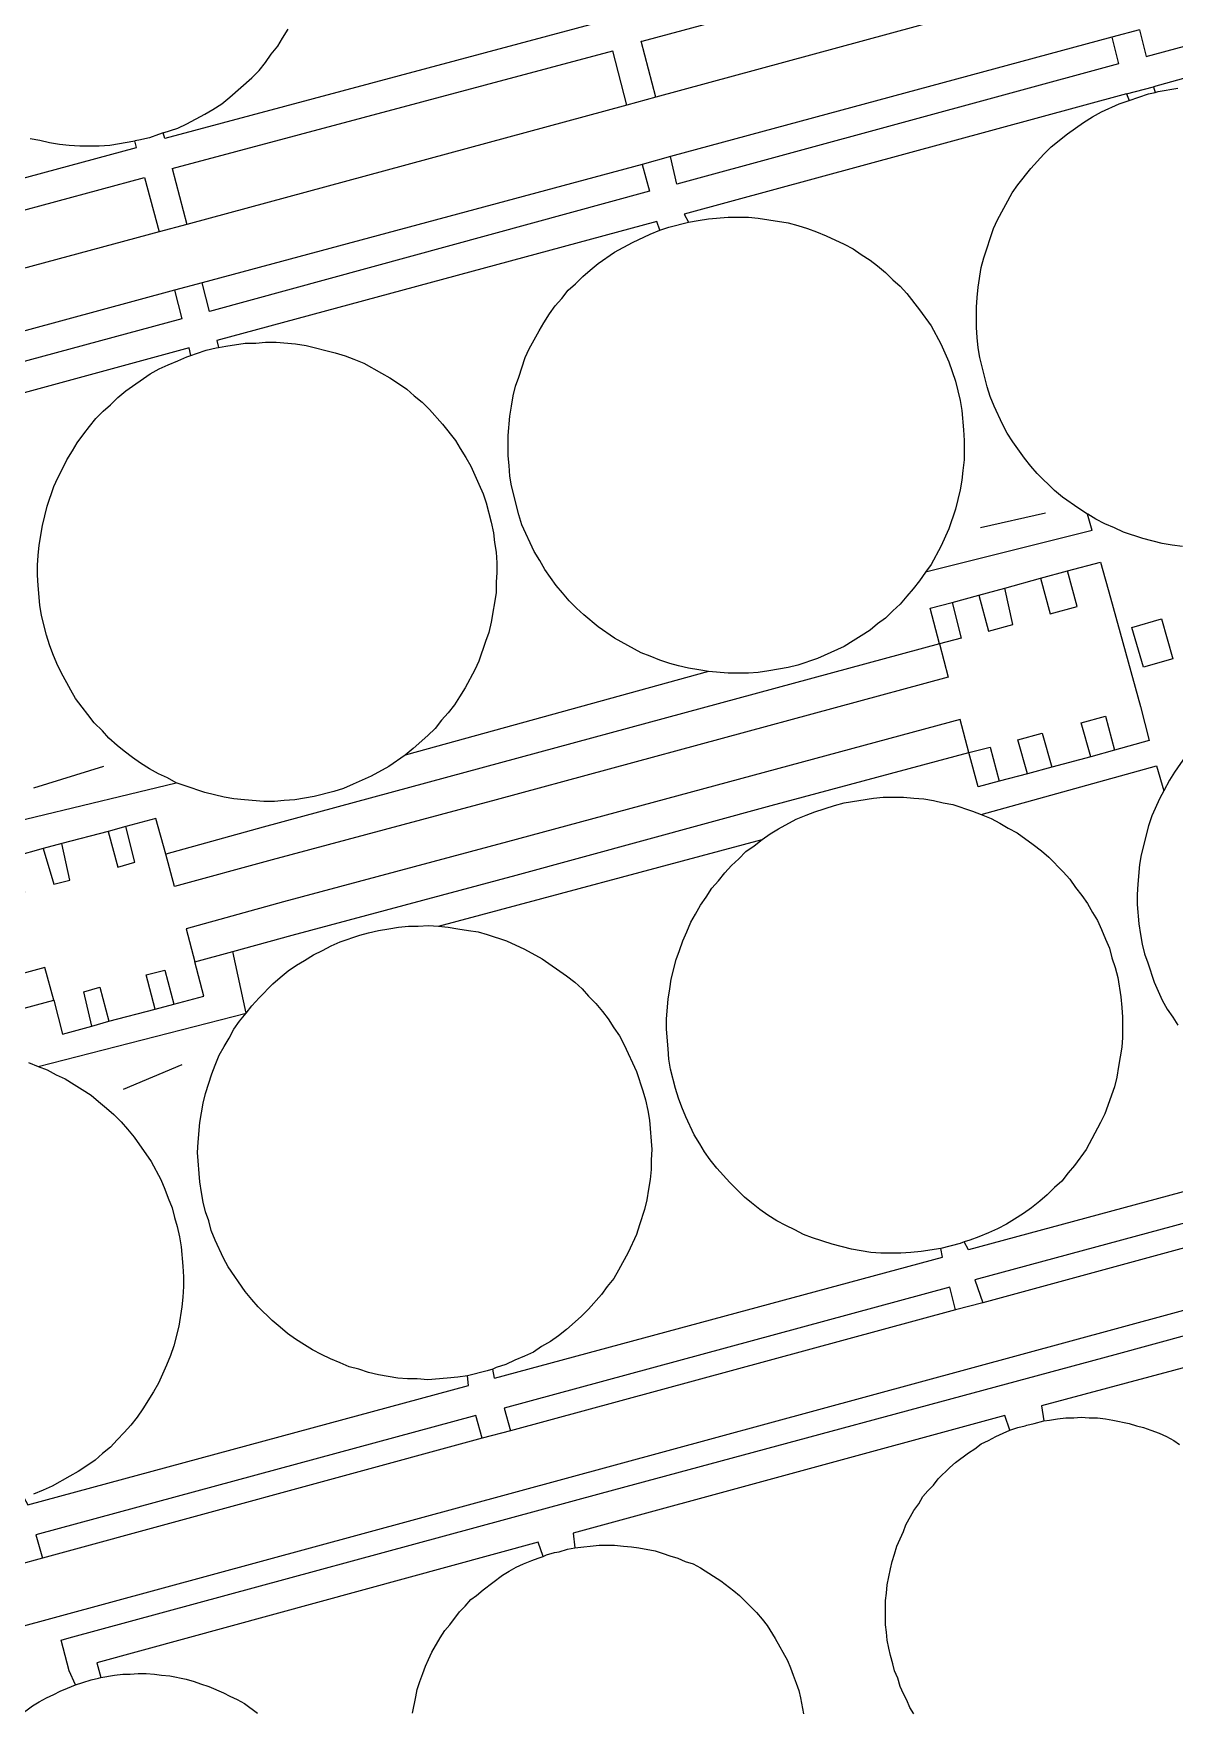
# Model space of a CAD drawing. Header units: millimetres. Extents: x 111502 to 977541, y 8702 to 1044108.
# Drawn here: x 488620.3 to 488690.5, y 240758.6 to 240861.9 of the extents above; entities that cross this region are included whole.
import ezdxf

# ---------------------------------------------------------------- set-up
doc = ezdxf.new("R2010")
doc.units = ezdxf.units.MM
doc.header["$LTSCALE"] = 0.25
doc.linetypes.add('DASHED2', pattern=[9.525, 6.35, -3.175])
doc.layers.add('E HVSS As Laid HV', color=10, linetype='Continuous')
doc.layers.add('X HVSS Site Background', color=8, linetype='Continuous')

# ---------------------------------------------------------------- blocks, each defined once
blk = doc.blocks.new('OS MAP 060722')
at = {"layer": 'X HVSS Site Background', "flags": 128}
for points in [[(-182.33, 1729.49), (-181.43, 1729.79), (-181.43, 1729.79), (-180.88, 1730.04), (-180.88, 1730.04), (-179.78, 1730.64), (-179.78, 1730.64), (-179.28, 1730.94), (-179.28, 1730.94), (-178.73, 1731.29), (-178.73, 1731.29), (-178.23, 1731.69), (-178.23, 1731.69), (-176.88, 1732.89), (-176.88, 1732.89), (-176.43, 1733.34), (-176.43, 1733.34), (-176.03, 1733.84), (-176.03, 1733.84), (-175.68, 1734.34), (-175.68, 1734.34), (-175.28, 1734.84), (-175.28, 1734.84), (-174.98, 1735.34), (-174.98, 1735.34), (-174.63, 1735.89)], [(-190.53, 1729.14), (-189.93, 1729.04), (-189.93, 1729.04), (-189.33, 1728.89), (-189.33, 1728.89), (-188.73, 1728.79), (-188.73, 1728.79), (-188.13, 1728.74), (-188.13, 1728.74), (-187.48, 1728.69), (-187.48, 1728.69), (-186.28, 1728.69), (-186.28, 1728.69), (-185.63, 1728.74), (-185.63, 1728.74), (-184.08, 1729)], [(-122.18, 1735.84), (-121.78, 1734.19), (-121.78, 1734.19), (-113.63, 1736.39), (-113.63, 1736.39), (-113.13, 1736.54), (-113.13, 1736.54), (-105.45, 1732.23), (-105.45, 1732.23), (-107.03, 1738.19), (-107.03, 1738.19), (-107.38, 1739.49), (-107.38, 1739.49), (-116.83, 1744.84), (-116.83, 1744.84), (-123.88, 1742.99), (-123.88, 1742.99), (-123.08, 1739.54)], [(-152.88, 1735.14), (-152.83, 1735.14), (-152.83, 1735.14), (-125.73, 1742.44), (-125.73, 1742.44), (-124.83, 1739.09)], [(-124.83, 1739.09), (-151.98, 1731.69)], [(-155.28, 1736.93), (-155.13, 1736.39), (-155.13, 1736.39), (-182.23, 1729.14), (-182.23, 1729.14), (-182.33, 1729.49)], [(-123.88, 1735.39), (-123.48, 1733.74), (-123.48, 1733.74), (-150.68, 1726.34), (-150.68, 1726.34), (-151.08, 1728.04)], [(-123.88, 1735.39), (-151.08, 1728.04)], [(-122.18, 1735.84), (-123.88, 1735.39)], [(-181.78, 1727.29), (-154.63, 1734.54)], [(-153.78, 1731.19), (-154.63, 1734.54)], [(-151.98, 1731.69), (-152.88, 1735.14)], [(-103.73, 1726.34), (-104.68, 1729.74), (-104.68, 1729.74), (-113.33, 1734.54), (-113.33, 1734.54), (-121.33, 1732.34)], [(-122.98, 1731.89), (-121.33, 1732.34)], [(-121.33, 1732.34), (-121.23, 1731.99)], [(-121.23, 1731.99), (-121.03, 1732.04), (-121.03, 1732.04), (-119.83, 1732.24)], [(-151.98, 1731.69), (-153.78, 1731.19)], [(-122.98, 1731.89), (-150.23, 1724.49), (-150.23, 1724.49), (-149.98, 1723.99)], [(-125.38, 1706), (-125.39, 1706), (-125.39, 1706), (-125.93, 1706.34), (-125.93, 1706.34), (-126.93, 1707.04), (-126.93, 1707.04), (-127.43, 1707.44), (-127.43, 1707.44), (-128.48, 1708.49), (-128.48, 1708.49), (-128.88, 1708.94), (-128.88, 1708.94), (-129.28, 1709.44), (-129.28, 1709.44), (-129.98, 1710.44), (-129.98, 1710.44), (-130.33, 1710.99), (-130.33, 1710.99), (-130.63, 1711.54), (-130.63, 1711.54), (-131.13, 1712.64), (-131.13, 1712.64), (-131.38, 1713.24), (-131.38, 1713.24), (-131.58, 1713.84), (-131.58, 1713.84), (-132.03, 1715.64), (-132.03, 1715.64), (-132.13, 1716.24), (-132.13, 1716.24), (-132.18, 1716.89), (-132.18, 1716.89), (-132.23, 1717.49), (-132.23, 1717.49), (-132.23, 1718.74), (-132.23, 1718.74), (-132.18, 1719.34), (-132.18, 1719.34), (-132.13, 1719.99), (-132.13, 1719.99), (-131.93, 1721.19), (-131.93, 1721.19), (-131.78, 1721.79), (-131.78, 1721.79), (-131.18, 1723.59), (-131.18, 1723.59), (-130.93, 1724.14), (-130.93, 1724.14), (-130.03, 1725.79), (-130.03, 1725.79), (-129.68, 1726.29), (-129.68, 1726.29), (-128.88, 1727.29), (-128.88, 1727.29), (-128.08, 1728.19), (-128.08, 1728.19), (-127.63, 1728.64), (-127.63, 1728.64), (-126.63, 1729.44), (-126.63, 1729.44), (-125.63, 1730.14), (-125.63, 1730.14), (-125.08, 1730.49), (-125.08, 1730.49), (-124.53, 1730.79), (-124.53, 1730.79), (-123.43, 1731.29), (-123.43, 1731.29), (-122.83, 1731.49)], [(-122.98, 1731.89), (-122.83, 1731.49)], [(-122.83, 1731.49), (-121.63, 1731.89), (-121.63, 1731.89), (-121.23, 1731.99)], [(-153.78, 1731.19), (-180.88, 1723.84)], [(-182.33, 1729.49), (-182.63, 1729.39), (-182.63, 1729.39), (-183.18, 1729.19), (-183.18, 1729.19), (-183.83, 1729.04), (-183.83, 1729.04), (-184.08, 1729)], [(-211.48, 1721.64), (-211.33, 1721.19), (-211.33, 1721.19), (-183.98, 1728.59), (-183.98, 1728.59), (-184.08, 1729)], [(-181.78, 1727.29), (-180.88, 1723.84)], [(-152.83, 1727.54), (-152.38, 1725.89), (-152.38, 1725.89), (-179.48, 1718.49), (-179.48, 1718.49), (-179.93, 1720.24)], [(-152.83, 1727.54), (-179.93, 1720.24)], [(-151.08, 1728.04), (-152.83, 1727.54)], [(-210.83, 1719.34), (-183.48, 1726.74)], [(-183.48, 1726.74), (-182.58, 1723.39)], [(-151.73, 1723.49), (-151.93, 1724.04), (-151.93, 1724.04), (-179.03, 1716.69), (-179.03, 1716.69), (-178.92, 1716.27)], [(-149.98, 1723.99), (-149.38, 1724.09), (-149.38, 1724.09), (-148.73, 1724.19), (-148.73, 1724.19), (-147.53, 1724.29), (-147.53, 1724.29), (-146.28, 1724.29), (-146.28, 1724.29), (-145.68, 1724.24), (-145.68, 1724.24), (-145.03, 1724.14), (-145.03, 1724.14), (-143.83, 1723.94), (-143.83, 1723.94), (-143.23, 1723.79), (-143.23, 1723.79), (-142.63, 1723.59), (-142.63, 1723.59), (-142.08, 1723.39), (-142.08, 1723.39), (-141.48, 1723.14), (-141.48, 1723.14), (-140.38, 1722.64), (-140.38, 1722.64), (-139.83, 1722.34), (-139.83, 1722.34), (-139.33, 1721.99), (-139.33, 1721.99), (-138.78, 1721.64), (-138.78, 1721.64), (-138.33, 1721.29), (-138.33, 1721.29), (-137.83, 1720.89), (-137.83, 1720.89), (-137.38, 1720.44), (-137.38, 1720.44), (-136.93, 1720.04), (-136.93, 1720.04), (-136.53, 1719.59), (-136.53, 1719.59), (-135.73, 1718.59), (-135.73, 1718.59), (-135.03, 1717.59), (-135.03, 1717.59), (-134.43, 1716.49), (-134.43, 1716.49), (-133.93, 1715.39), (-133.93, 1715.39), (-133.53, 1714.19), (-133.53, 1714.19), (-133.23, 1712.99), (-133.23, 1712.99), (-133.13, 1712.39), (-133.13, 1712.39), (-133.03, 1711.19), (-133.03, 1711.19), (-132.98, 1710.54), (-132.98, 1710.54), (-132.98, 1709.34), (-132.98, 1709.34), (-133.08, 1708.69), (-133.08, 1708.69), (-133.13, 1708.09), (-133.13, 1708.09), (-133.23, 1707.49), (-133.23, 1707.49), (-133.53, 1706.29), (-133.53, 1706.29), (-133.93, 1705.09), (-133.93, 1705.09), (-134.43, 1703.99), (-134.43, 1703.99), (-135.03, 1702.89), (-135.03, 1702.89), (-135.36, 1702.42)], [(-182.58, 1723.39), (-209.98, 1715.99)], [(-180.88, 1723.84), (-182.58, 1723.39)], [(-148.73, 1696.29), (-149.33, 1696.39), (-149.33, 1696.39), (-149.98, 1696.49), (-149.98, 1696.49), (-150.58, 1696.64), (-150.58, 1696.64), (-151.13, 1696.79), (-151.13, 1696.79), (-151.73, 1696.99), (-151.73, 1696.99), (-152.33, 1697.24), (-152.33, 1697.24), (-152.88, 1697.44), (-152.88, 1697.44), (-154.53, 1698.34), (-154.53, 1698.34), (-155.53, 1699.04), (-155.53, 1699.04), (-156.43, 1699.79), (-156.43, 1699.79), (-156.88, 1700.19), (-156.88, 1700.19), (-157.33, 1700.64), (-157.33, 1700.64), (-157.73, 1701.14), (-157.73, 1701.14), (-158.13, 1701.59), (-158.13, 1701.59), (-158.83, 1702.59), (-158.83, 1702.59), (-159.13, 1703.14), (-159.13, 1703.14), (-159.48, 1703.69), (-159.48, 1703.69), (-160.23, 1705.34), (-160.23, 1705.34), (-160.43, 1705.94), (-160.43, 1705.94), (-160.88, 1707.74), (-160.88, 1707.74), (-160.98, 1708.34), (-160.98, 1708.34), (-161.03, 1708.99), (-161.03, 1708.99), (-161.08, 1709.59), (-161.08, 1709.59), (-161.08, 1710.84), (-161.08, 1710.84), (-160.98, 1712.04), (-160.98, 1712.04), (-160.88, 1712.64), (-160.88, 1712.64), (-160.78, 1713.29), (-160.78, 1713.29), (-160.63, 1713.89), (-160.63, 1713.89), (-160.43, 1714.44), (-160.43, 1714.44), (-160.03, 1715.64), (-160.03, 1715.64), (-159.78, 1716.19), (-159.78, 1716.19), (-159.18, 1717.29), (-159.18, 1717.29), (-158.88, 1717.79), (-158.88, 1717.79), (-158.53, 1718.34), (-158.53, 1718.34), (-158.18, 1718.84), (-158.18, 1718.84), (-157.78, 1719.29), (-157.78, 1719.29), (-157.38, 1719.79), (-157.38, 1719.79), (-156.93, 1720.19), (-156.93, 1720.19), (-156.48, 1720.64), (-156.48, 1720.64), (-156.03, 1721.04), (-156.03, 1721.04), (-155.53, 1721.44), (-155.53, 1721.44), (-154.53, 1722.14), (-154.53, 1722.14), (-153.43, 1722.74), (-153.43, 1722.74), (-152.33, 1723.24), (-152.33, 1723.24), (-151.73, 1723.49)], [(-151.73, 1723.49), (-151.18, 1723.69), (-151.18, 1723.69), (-149.98, 1723.99)], [(-179.93, 1720.24), (-181.63, 1719.79)], [(-181.63, 1719.79), (-181.18, 1718.04), (-181.18, 1718.04), (-208.68, 1710.59), (-208.68, 1710.59), (-209.08, 1712.34)], [(-181.63, 1719.79), (-209.08, 1712.34)], [(-180.63, 1715.77), (-180.73, 1716.24), (-180.73, 1716.24), (-208.08, 1708.79), (-208.08, 1708.79), (-207.83, 1708.29)], [(-181.53, 1689.44), (-182.08, 1689.74), (-182.08, 1689.74), (-182.63, 1689.99), (-182.63, 1689.99), (-183.18, 1690.29), (-183.18, 1690.29), (-183.73, 1690.64), (-183.73, 1690.64), (-184.23, 1690.99), (-184.23, 1690.99), (-184.73, 1691.39), (-184.73, 1691.39), (-185.18, 1691.74), (-185.18, 1691.74), (-185.68, 1692.19), (-185.68, 1692.19), (-186.08, 1692.64), (-186.08, 1692.64), (-186.58, 1693.14), (-186.58, 1693.14), (-186.98, 1693.64), (-186.98, 1693.64), (-187.33, 1694.09), (-187.33, 1694.09), (-187.73, 1694.64), (-187.73, 1694.64), (-188.03, 1695.14), (-188.03, 1695.14), (-188.63, 1696.24), (-188.63, 1696.24), (-188.88, 1696.79), (-188.88, 1696.79), (-189.13, 1697.39), (-189.13, 1697.39), (-189.33, 1697.94), (-189.33, 1697.94), (-189.53, 1698.54), (-189.53, 1698.54), (-189.83, 1699.74), (-189.83, 1699.74), (-189.93, 1700.39), (-189.93, 1700.39), (-190.03, 1701.59), (-190.03, 1701.59), (-190.08, 1702.24), (-190.08, 1702.24), (-190.08, 1702.84), (-190.08, 1702.84), (-190.03, 1703.44), (-190.03, 1703.44), (-189.98, 1704.09), (-189.98, 1704.09), (-189.78, 1705.29), (-189.78, 1705.29), (-189.48, 1706.49), (-189.48, 1706.49), (-189.08, 1707.69), (-189.08, 1707.69), (-188.83, 1708.24), (-188.83, 1708.24), (-188.53, 1708.79), (-188.53, 1708.79), (-188.28, 1709.34), (-188.28, 1709.34), (-187.93, 1709.89), (-187.93, 1709.89), (-187.63, 1710.39), (-187.63, 1710.39), (-187.23, 1710.94), (-187.23, 1710.94), (-186.88, 1711.39), (-186.88, 1711.39), (-186.48, 1711.89), (-186.48, 1711.89), (-186.03, 1712.34), (-186.03, 1712.34), (-185.58, 1712.74), (-185.58, 1712.74), (-185.13, 1713.19), (-185.13, 1713.19), (-184.63, 1713.59), (-184.63, 1713.59), (-183.13, 1714.64), (-183.13, 1714.64), (-182.58, 1714.94), (-182.58, 1714.94), (-182.03, 1715.19), (-182.03, 1715.19), (-181.43, 1715.44), (-181.43, 1715.44), (-180.88, 1715.69), (-180.88, 1715.69), (-180.63, 1715.77)], [(-180.63, 1715.77), (-180.28, 1715.89), (-180.28, 1715.89), (-179.68, 1716.09), (-179.68, 1716.09), (-179.08, 1716.24), (-179.08, 1716.24), (-178.92, 1716.27)], [(-178.92, 1716.27), (-178.48, 1716.34), (-178.48, 1716.34), (-177.28, 1716.54), (-177.28, 1716.54), (-176.63, 1716.54), (-176.63, 1716.54), (-176.03, 1716.59), (-176.03, 1716.59), (-175.38, 1716.59), (-175.38, 1716.59), (-174.18, 1716.49), (-174.18, 1716.49), (-173.53, 1716.39), (-173.53, 1716.39), (-171.73, 1715.94), (-171.73, 1715.94), (-171.13, 1715.74), (-171.13, 1715.74), (-170.58, 1715.54), (-170.58, 1715.54), (-169.98, 1715.29), (-169.98, 1715.29), (-168.88, 1714.69), (-168.88, 1714.69), (-168.38, 1714.39), (-168.38, 1714.39), (-167.83, 1714.04), (-167.83, 1714.04), (-167.33, 1713.69), (-167.33, 1713.69), (-166.88, 1713.29), (-166.88, 1713.29), (-166.38, 1712.89), (-166.38, 1712.89), (-165.93, 1712.44), (-165.93, 1712.44), (-165.13, 1711.54), (-165.13, 1711.54), (-164.33, 1710.54), (-164.33, 1710.54), (-164.03, 1710.04), (-164.03, 1710.04), (-163.68, 1709.49), (-163.68, 1709.49), (-163.38, 1708.94), (-163.38, 1708.94), (-162.88, 1707.84), (-162.88, 1707.84), (-162.63, 1707.24), (-162.63, 1707.24), (-162.43, 1706.69), (-162.43, 1706.69), (-162.13, 1705.49), (-162.13, 1705.49), (-161.98, 1704.84), (-161.98, 1704.84), (-161.93, 1704.24), (-161.93, 1704.24), (-161.83, 1703.64), (-161.83, 1703.64), (-161.78, 1702.99), (-161.78, 1702.99), (-161.78, 1702.39), (-161.78, 1702.39), (-161.83, 1701.79), (-161.83, 1701.79), (-161.83, 1701.14), (-161.83, 1701.14), (-162.13, 1699.34), (-162.13, 1699.34), (-162.28, 1698.69), (-162.28, 1698.69), (-162.48, 1698.14), (-162.48, 1698.14), (-162.88, 1696.94), (-162.88, 1696.94), (-163.13, 1696.39), (-163.13, 1696.39), (-163.73, 1695.29), (-163.73, 1695.29), (-164.08, 1694.74), (-164.08, 1694.74), (-164.38, 1694.24), (-164.38, 1694.24), (-164.78, 1693.74), (-164.78, 1693.74), (-165.18, 1693.29), (-165.18, 1693.29), (-165.58, 1692.79), (-165.58, 1692.79), (-166.03, 1692.34), (-166.03, 1692.34), (-166.93, 1691.54), (-166.93, 1691.54), (-167.43, 1691.14)], [(-127.97, 1706.06), (-131.98, 1705.14)], [(-125.11, 1704.99), (-125.38, 1706)], [(-119.53, 1703.99), (-120.18, 1704.09), (-120.18, 1704.09), (-120.78, 1704.19), (-120.78, 1704.19), (-121.98, 1704.49), (-121.98, 1704.49), (-123.18, 1704.89), (-123.18, 1704.89), (-123.73, 1705.14), (-123.73, 1705.14), (-124.33, 1705.39), (-124.33, 1705.39), (-124.88, 1705.69), (-124.88, 1705.69), (-125.37, 1705.99), (-125.37, 1705.99), (-125.38, 1705.99), (-125.38, 1705.99), (-125.38, 1706)], [(-125.11, 1704.99), (-135.36, 1702.42)], [(-135.36, 1702.42), (-135.73, 1701.89), (-135.73, 1701.89), (-136.13, 1701.39), (-136.13, 1701.39), (-136.53, 1700.94), (-136.53, 1700.94), (-136.93, 1700.44), (-136.93, 1700.44), (-137.38, 1700.04), (-137.38, 1700.04), (-137.83, 1699.59), (-137.83, 1699.59), (-138.33, 1699.24), (-138.33, 1699.24), (-138.78, 1698.84), (-138.78, 1698.84), (-139.33, 1698.49), (-139.33, 1698.49), (-139.83, 1698.19), (-139.83, 1698.19), (-140.38, 1697.84), (-140.38, 1697.84), (-142.03, 1697.09), (-142.03, 1697.09), (-143.23, 1696.69), (-143.23, 1696.69), (-143.83, 1696.54), (-143.83, 1696.54), (-145.03, 1696.34), (-145.03, 1696.34), (-145.68, 1696.24), (-145.68, 1696.24), (-146.28, 1696.19), (-146.28, 1696.19), (-147.53, 1696.19), (-147.53, 1696.19), (-148.73, 1696.29)], [(-128.28, 1702.04), (-126.63, 1702.49)], [(-128.28, 1702.04), (-127.68, 1699.84), (-127.68, 1699.84), (-126.03, 1700.29), (-126.03, 1700.29), (-126.63, 1702.49)], [(-126.63, 1702.49), (-124.58, 1703.04)], [(-124.58, 1703.04), (-123.98, 1700.84), (-123.98, 1700.84), (-122.13, 1694.14), (-122.13, 1694.14), (-121.58, 1692.04), (-121.58, 1692.04), (-123.73, 1691.44)], [(-132.08, 1700.99), (-130.48, 1701.44)], [(-132.08, 1700.99), (-131.48, 1698.79), (-131.48, 1698.79), (-129.98, 1699.19), (-129.98, 1699.19), (-130.48, 1701.44)], [(-130.48, 1701.44), (-128.28, 1702.04)], [(-134.51, 1697.99), (-135.08, 1700.19), (-135.08, 1700.19), (-133.73, 1700.54)], [(-133.73, 1700.54), (-133.18, 1698.34), (-133.18, 1698.34), (-134.51, 1697.99)], [(-133.73, 1700.54), (-132.08, 1700.99)], [(-121.94, 1696.56), (-122.65, 1699), (-122.65, 1699), (-120.84, 1699.53), (-120.84, 1699.53), (-120.13, 1697.08), (-120.13, 1697.08), (-121.94, 1696.56)], [(-134.51, 1697.99), (-176.18, 1686.69), (-176.18, 1686.69), (-182.18, 1685.04)], [(-134.51, 1697.99), (-133.98, 1695.94), (-133.98, 1695.94), (-161.83, 1688.39), (-161.83, 1688.39), (-175.63, 1684.69), (-175.63, 1684.69), (-181.63, 1683.04), (-181.63, 1683.04), (-182.18, 1685.04)], [(-148.73, 1696.29), (-167.43, 1691.14)], [(-132.69, 1691.3), (-133.23, 1693.34), (-133.23, 1693.34), (-161.13, 1685.79), (-161.13, 1685.79), (-174.93, 1682.09), (-174.93, 1682.09), (-180.93, 1680.44), (-180.93, 1680.44), (-180.38, 1678.39)], [(-125.18, 1691.04), (-125.78, 1693.14), (-125.78, 1693.14), (-124.28, 1693.54), (-124.28, 1693.54), (-123.73, 1691.44)], [(-116.68, 1693.64), (-117.13, 1693.29), (-117.13, 1693.29), (-117.63, 1692.89), (-117.63, 1692.89), (-118.93, 1691.59), (-118.93, 1691.59), (-119.33, 1691.09), (-119.33, 1691.09), (-120.03, 1690.09), (-120.03, 1690.09), (-120.33, 1689.59), (-120.33, 1689.59), (-120.69, 1688.93)], [(-129.08, 1689.99), (-129.68, 1692.09), (-129.68, 1692.09), (-128.18, 1692.49), (-128.18, 1692.49), (-127.58, 1690.39)], [(-167.43, 1691.14), (-168.43, 1690.44), (-168.43, 1690.44), (-169.53, 1689.84), (-169.53, 1689.84), (-170.63, 1689.34), (-170.63, 1689.34), (-171.23, 1689.09), (-171.23, 1689.09), (-171.83, 1688.89), (-171.83, 1688.89), (-173.03, 1688.59), (-173.03, 1688.59), (-174.23, 1688.39), (-174.23, 1688.39), (-174.88, 1688.34), (-174.88, 1688.34), (-175.48, 1688.29), (-175.48, 1688.29), (-176.13, 1688.29), (-176.13, 1688.29), (-177.33, 1688.39), (-177.33, 1688.39), (-177.98, 1688.44), (-177.98, 1688.44), (-178.58, 1688.54), (-178.58, 1688.54), (-179.78, 1688.84), (-179.78, 1688.84), (-180.98, 1689.24), (-180.98, 1689.24), (-181.53, 1689.44)], [(-178.04, 1679.03), (-174.38, 1680.04), (-174.38, 1680.04), (-160.58, 1683.74), (-160.58, 1683.74), (-144.88, 1688.04), (-144.88, 1688.04), (-132.69, 1691.3)], [(-132.69, 1691.3), (-131.38, 1691.64), (-131.38, 1691.64), (-130.83, 1689.54)], [(-130.83, 1689.54), (-132.13, 1689.19), (-132.13, 1689.19), (-132.69, 1691.3)], [(-125.18, 1691.04), (-127.58, 1690.39)], [(-123.73, 1691.44), (-125.18, 1691.04)], [(-190.31, 1689.12), (-185.99, 1690.46)], [(-131.93, 1687.49), (-121.13, 1690.47), (-121.13, 1690.47), (-120.69, 1688.93)], [(-129.08, 1689.99), (-130.83, 1689.54)], [(-127.58, 1690.39), (-129.08, 1689.99)], [(-193.13, 1686.64), (-181.53, 1689.44)], [(-120.69, 1688.93), (-120.93, 1688.49), (-120.93, 1688.49), (-121.43, 1687.39), (-121.43, 1687.39), (-121.63, 1686.79), (-121.63, 1686.79), (-122.08, 1684.99), (-122.08, 1684.99), (-122.18, 1684.39), (-122.18, 1684.39), (-122.28, 1683.19), (-122.28, 1683.19), (-122.33, 1682.54), (-122.33, 1682.54), (-122.33, 1681.94), (-122.33, 1681.94), (-122.23, 1680.74), (-122.23, 1680.74), (-122.13, 1680.09), (-122.13, 1680.09), (-122.03, 1679.49), (-122.03, 1679.49), (-121.88, 1678.89), (-121.88, 1678.89), (-121.68, 1678.34), (-121.68, 1678.34), (-121.28, 1677.14), (-121.28, 1677.14), (-120.78, 1676.04), (-120.78, 1676.04), (-120.48, 1675.49), (-120.48, 1675.49), (-120.13, 1674.99), (-120.13, 1674.99), (-119.83, 1674.49)], [(-145.43, 1685.94), (-144.93, 1686.29), (-144.93, 1686.29), (-144.43, 1686.59), (-144.43, 1686.59), (-143.33, 1687.19), (-143.33, 1687.19), (-142.73, 1687.44), (-142.73, 1687.44), (-142.18, 1687.64), (-142.18, 1687.64), (-140.98, 1688.04), (-140.98, 1688.04), (-140.38, 1688.19), (-140.38, 1688.19), (-138.58, 1688.49), (-138.58, 1688.49), (-137.98, 1688.54), (-137.98, 1688.54), (-136.73, 1688.54), (-136.73, 1688.54), (-136.08, 1688.49), (-136.08, 1688.49), (-135.48, 1688.44), (-135.48, 1688.44), (-134.88, 1688.34), (-134.88, 1688.34), (-134.28, 1688.19), (-134.28, 1688.19), (-133.68, 1688.09), (-133.68, 1688.09), (-132.48, 1687.69), (-132.48, 1687.69), (-131.93, 1687.49)], [(-182.18, 1685.04), (-182.78, 1687.24), (-182.78, 1687.24), (-184.63, 1686.74)], [(-131.93, 1687.49), (-131.33, 1687.24), (-131.33, 1687.24), (-130.78, 1686.94), (-130.78, 1686.94), (-130.28, 1686.64), (-130.28, 1686.64), (-129.73, 1686.34), (-129.73, 1686.34), (-128.73, 1685.64), (-128.73, 1685.64), (-128.23, 1685.24), (-128.23, 1685.24), (-127.78, 1684.84), (-127.78, 1684.84), (-126.88, 1683.94), (-126.88, 1683.94), (-126.48, 1683.49), (-126.48, 1683.49), (-126.13, 1682.99), (-126.13, 1682.99), (-125.73, 1682.49), (-125.73, 1682.49), (-125.38, 1681.99), (-125.38, 1681.99), (-125.08, 1681.44), (-125.08, 1681.44), (-124.78, 1680.94), (-124.78, 1680.94), (-124.53, 1680.39), (-124.53, 1680.39), (-124.28, 1679.79), (-124.28, 1679.79), (-124.03, 1679.24), (-124.03, 1679.24), (-123.88, 1678.64), (-123.88, 1678.64), (-123.68, 1678.04), (-123.68, 1678.04), (-123.53, 1677.44), (-123.53, 1677.44), (-123.33, 1676.24), (-123.33, 1676.24), (-123.28, 1675.59), (-123.28, 1675.59), (-123.23, 1674.99), (-123.23, 1674.99), (-123.23, 1673.74), (-123.23, 1673.74), (-123.28, 1673.14), (-123.28, 1673.14), (-123.48, 1671.94), (-123.48, 1671.94), (-123.58, 1671.29), (-123.58, 1671.29), (-123.73, 1670.69), (-123.73, 1670.69), (-124.33, 1669.04), (-124.33, 1669.04), (-124.58, 1668.49), (-124.58, 1668.49), (-125.48, 1666.84), (-125.48, 1666.84), (-126.18, 1665.84), (-126.18, 1665.84), (-126.58, 1665.39), (-126.58, 1665.39), (-126.98, 1664.89), (-126.98, 1664.89), (-127.43, 1664.49), (-127.43, 1664.49), (-127.88, 1664.04), (-127.88, 1664.04), (-128.33, 1663.64), (-128.33, 1663.64), (-128.83, 1663.24), (-128.83, 1663.24), (-129.33, 1662.89), (-129.33, 1662.89), (-129.88, 1662.54), (-129.88, 1662.54), (-130.38, 1662.24), (-130.38, 1662.24), (-130.93, 1661.94), (-130.93, 1661.94), (-131.48, 1661.69), (-131.48, 1661.69), (-132.08, 1661.44), (-132.08, 1661.44), (-132.63, 1661.24), (-132.63, 1661.24), (-132.98, 1661.14)], [(-185.73, 1686.44), (-188.58, 1685.69)], [(-184.63, 1686.74), (-185.73, 1686.44)], [(-185.73, 1686.44), (-185.13, 1684.24), (-185.13, 1684.24), (-184.08, 1684.54), (-184.08, 1684.54), (-184.63, 1686.74)], [(-165.37, 1680.59), (-145.43, 1685.94)], [(-134.43, 1660.74), (-135.63, 1660.54), (-135.63, 1660.54), (-136.28, 1660.49), (-136.28, 1660.49), (-136.88, 1660.44), (-136.88, 1660.44), (-138.13, 1660.44), (-138.13, 1660.44), (-138.73, 1660.49), (-138.73, 1660.49), (-139.93, 1660.69), (-139.93, 1660.69), (-141.13, 1660.99), (-141.13, 1660.99), (-142.33, 1661.39), (-142.33, 1661.39), (-142.88, 1661.59), (-142.88, 1661.59), (-143.43, 1661.89), (-143.43, 1661.89), (-143.98, 1662.14), (-143.98, 1662.14), (-144.53, 1662.44), (-144.53, 1662.44), (-145.08, 1662.79), (-145.08, 1662.79), (-145.58, 1663.14), (-145.58, 1663.14), (-146.08, 1663.54), (-146.08, 1663.54), (-146.53, 1663.89), (-146.53, 1663.89), (-147.43, 1664.79), (-147.43, 1664.79), (-148.23, 1665.69), (-148.23, 1665.69), (-148.63, 1666.19), (-148.63, 1666.19), (-148.98, 1666.69), (-148.98, 1666.69), (-149.28, 1667.19), (-149.28, 1667.19), (-149.63, 1667.74), (-149.63, 1667.74), (-150.13, 1668.84), (-150.13, 1668.84), (-150.38, 1669.44), (-150.38, 1669.44), (-150.58, 1669.99), (-150.58, 1669.99), (-150.78, 1670.59), (-150.78, 1670.59), (-151.08, 1671.79), (-151.08, 1671.79), (-151.18, 1672.39), (-151.18, 1672.39), (-151.23, 1673.04), (-151.23, 1673.04), (-151.33, 1674.24), (-151.33, 1674.24), (-151.33, 1674.89), (-151.33, 1674.89), (-151.23, 1676.09), (-151.23, 1676.09), (-151.13, 1676.74), (-151.13, 1676.74), (-151.03, 1677.34), (-151.03, 1677.34), (-150.73, 1678.54), (-150.73, 1678.54), (-150.53, 1679.09), (-150.53, 1679.09), (-150.33, 1679.69), (-150.33, 1679.69), (-150.08, 1680.24), (-150.08, 1680.24), (-149.83, 1680.84), (-149.83, 1680.84), (-149.53, 1681.34), (-149.53, 1681.34), (-149.23, 1681.89), (-149.23, 1681.89), (-148.88, 1682.39), (-148.88, 1682.39), (-148.53, 1682.94), (-148.53, 1682.94), (-148.13, 1683.39), (-148.13, 1683.39), (-147.73, 1683.89), (-147.73, 1683.89), (-147.33, 1684.34), (-147.33, 1684.34), (-146.88, 1684.74), (-146.88, 1684.74), (-146.43, 1685.19), (-146.43, 1685.19), (-145.93, 1685.54), (-145.93, 1685.54), (-145.43, 1685.94)], [(-189.73, 1685.39), (-191.48, 1684.89), (-191.48, 1684.89), (-190.88, 1682.69)], [(-188.58, 1685.69), (-189.73, 1685.39)], [(-189.73, 1685.39), (-189.08, 1683.19), (-189.08, 1683.19), (-188.08, 1683.44), (-188.08, 1683.44), (-188.58, 1685.69)], [(-177.23, 1675.24), (-176.88, 1675.69), (-176.88, 1675.69), (-176.43, 1676.19), (-176.43, 1676.19), (-175.58, 1677.04), (-175.58, 1677.04), (-175.13, 1677.44), (-175.13, 1677.44), (-174.63, 1677.84), (-174.63, 1677.84), (-174.13, 1678.19), (-174.13, 1678.19), (-173.63, 1678.49), (-173.63, 1678.49), (-173.08, 1678.84), (-173.08, 1678.84), (-172.53, 1679.09), (-172.53, 1679.09), (-171.98, 1679.39), (-171.98, 1679.39), (-171.43, 1679.64), (-171.43, 1679.64), (-170.23, 1680.04), (-170.23, 1680.04), (-169.68, 1680.19), (-169.68, 1680.19), (-169.08, 1680.34), (-169.08, 1680.34), (-168.43, 1680.44), (-168.43, 1680.44), (-167.83, 1680.54), (-167.83, 1680.54), (-167.23, 1680.59), (-167.23, 1680.59), (-166.63, 1680.59), (-166.63, 1680.59), (-165.98, 1680.64), (-165.98, 1680.64), (-165.37, 1680.59)], [(-165.37, 1680.59), (-164.78, 1680.54), (-164.78, 1680.54), (-164.18, 1680.44), (-164.18, 1680.44), (-163.53, 1680.34), (-163.53, 1680.34), (-162.93, 1680.24), (-162.93, 1680.24), (-162.38, 1680.09), (-162.38, 1680.09), (-161.18, 1679.69), (-161.18, 1679.69), (-160.08, 1679.19), (-160.08, 1679.19), (-158.98, 1678.59), (-158.98, 1678.59), (-157.48, 1677.54), (-157.48, 1677.54), (-156.98, 1677.14), (-156.98, 1677.14), (-156.53, 1676.74), (-156.53, 1676.74), (-156.13, 1676.29), (-156.13, 1676.29), (-155.68, 1675.84), (-155.68, 1675.84), (-155.28, 1675.34), (-155.28, 1675.34), (-154.93, 1674.89), (-154.93, 1674.89), (-154.58, 1674.34), (-154.58, 1674.34), (-154.23, 1673.84), (-154.23, 1673.84), (-153.93, 1673.29), (-153.93, 1673.29), (-153.18, 1671.64), (-153.18, 1671.64), (-152.78, 1670.44), (-152.78, 1670.44), (-152.63, 1669.89), (-152.63, 1669.89), (-152.48, 1669.24), (-152.48, 1669.24), (-152.38, 1668.64), (-152.38, 1668.64), (-152.23, 1666.84), (-152.23, 1666.84), (-152.28, 1666.19), (-152.28, 1666.19), (-152.28, 1665.59), (-152.28, 1665.59), (-152.33, 1664.99), (-152.33, 1664.99), (-152.43, 1664.39), (-152.43, 1664.39), (-152.53, 1663.74), (-152.53, 1663.74), (-152.68, 1663.14), (-152.68, 1663.14), (-152.98, 1662.19), (-152.98, 1662.19), (-153.18, 1661.59), (-153.18, 1661.59), (-153.68, 1660.49), (-153.68, 1660.49), (-154.28, 1659.39), (-154.28, 1659.39), (-154.58, 1658.89), (-154.58, 1658.89), (-154.98, 1658.39), (-154.98, 1658.39), (-155.33, 1657.89), (-155.33, 1657.89), (-156.13, 1656.99), (-156.13, 1656.99), (-156.58, 1656.54), (-156.58, 1656.54), (-157.48, 1655.74), (-157.48, 1655.74), (-157.98, 1655.34), (-157.98, 1655.34), (-158.48, 1654.99), (-158.48, 1654.99), (-159.03, 1654.69), (-159.03, 1654.69), (-159.53, 1654.34), (-159.53, 1654.34), (-160.08, 1654.09), (-160.08, 1654.09), (-160.68, 1653.84), (-160.68, 1653.84), (-161.23, 1653.59), (-161.23, 1653.59), (-161.83, 1653.39), (-161.83, 1653.39), (-162.03, 1653.29)], [(-180.38, 1678.39), (-178.04, 1679.03)], [(-177.23, 1675.24), (-178.04, 1679.03)], [(-189.08, 1676.04), (-189.63, 1678.04), (-189.63, 1678.04), (-192.03, 1677.39), (-192.03, 1677.39), (-213.98, 1671.39)], [(-182.83, 1675.49), (-183.38, 1677.59), (-183.38, 1677.59), (-182.23, 1677.89), (-182.23, 1677.89), (-181.68, 1675.79)], [(-181.68, 1675.79), (-179.83, 1676.29), (-179.83, 1676.29), (-180.38, 1678.39)], [(-187.73, 1633.84), (-188.13, 1634.69), (-188.13, 1634.69), (-188.63, 1636.59), (-188.63, 1636.59), (-188.13, 1636.74), (-188.13, 1636.74), (-155.33, 1645.64), (-155.33, 1645.64), (-123.68, 1654.19), (-123.68, 1654.19), (-93.58, 1662.44), (-93.58, 1662.44), (-88.78, 1670.94), (-88.78, 1670.94), (-90.38, 1676.59), (-90.38, 1676.59), (-94.73, 1669.04), (-94.73, 1669.04), (-95.38, 1668.79), (-95.38, 1668.79), (-103.68, 1666.54), (-103.68, 1666.54), (-103.23, 1665.19)], [(-186.73, 1674.44), (-187.23, 1676.54), (-187.23, 1676.54), (-186.23, 1676.84), (-186.23, 1676.84), (-185.68, 1674.74)], [(-213.98, 1671.39), (-213.43, 1669.34), (-213.43, 1669.34), (-191.43, 1675.39), (-191.43, 1675.39), (-189.08, 1676.04)], [(-189.08, 1676.04), (-188.53, 1673.94), (-188.53, 1673.94), (-186.73, 1674.44)], [(-185.68, 1674.74), (-182.83, 1675.49)], [(-182.83, 1675.49), (-181.68, 1675.79)], [(-190.03, 1671.94), (-177.23, 1675.24)], [(-186.73, 1674.44), (-185.68, 1674.74)], [(-163.58, 1652.89), (-164.18, 1652.79), (-164.18, 1652.79), (-164.83, 1652.74), (-164.83, 1652.74), (-166.03, 1652.64), (-166.03, 1652.64), (-166.68, 1652.69), (-166.68, 1652.69), (-167.28, 1652.69), (-167.28, 1652.69), (-167.88, 1652.74), (-167.88, 1652.74), (-169.08, 1652.94), (-169.08, 1652.94), (-169.68, 1653.09), (-169.68, 1653.09), (-170.28, 1653.29), (-170.28, 1653.29), (-170.88, 1653.44), (-170.88, 1653.44), (-171.43, 1653.69), (-171.43, 1653.69), (-172.03, 1653.94), (-172.03, 1653.94), (-172.58, 1654.19), (-172.58, 1654.19), (-173.13, 1654.49), (-173.13, 1654.49), (-173.63, 1654.79), (-173.63, 1654.79), (-174.18, 1655.14), (-174.18, 1655.14), (-174.68, 1655.49), (-174.68, 1655.49), (-175.13, 1655.89), (-175.13, 1655.89), (-175.63, 1656.29), (-175.63, 1656.29), (-176.48, 1657.14), (-176.48, 1657.14), (-176.88, 1657.59), (-176.88, 1657.59), (-177.28, 1658.09), (-177.28, 1658.09), (-178.33, 1659.59), (-178.33, 1659.59), (-178.63, 1660.14), (-178.63, 1660.14), (-179.13, 1661.24), (-179.13, 1661.24), (-179.38, 1661.84), (-179.38, 1661.84), (-179.53, 1662.44), (-179.53, 1662.44), (-179.73, 1662.99), (-179.73, 1662.99), (-179.88, 1663.59), (-179.88, 1663.59), (-179.98, 1664.19), (-179.98, 1664.19), (-180.08, 1664.84), (-180.08, 1664.84), (-180.23, 1666.64), (-180.23, 1666.64), (-180.18, 1667.29), (-180.18, 1667.29), (-180.08, 1668.49), (-180.08, 1668.49), (-179.88, 1669.69), (-179.88, 1669.69), (-179.73, 1670.29), (-179.73, 1670.29), (-179.33, 1671.49), (-179.33, 1671.49), (-179.13, 1672.04), (-179.13, 1672.04), (-178.88, 1672.64), (-178.88, 1672.64), (-178.58, 1673.19), (-178.58, 1673.19), (-178.28, 1673.69), (-178.28, 1673.69), (-177.98, 1674.24), (-177.98, 1674.24), (-177.63, 1674.74), (-177.63, 1674.74), (-177.23, 1675.24)], [(-190.63, 1672.19), (-190.03, 1671.94)], [(-190.03, 1671.94), (-189.48, 1671.74), (-189.48, 1671.74), (-188.93, 1671.44), (-188.93, 1671.44), (-188.38, 1671.19), (-188.38, 1671.19), (-187.83, 1670.84), (-187.83, 1670.84), (-187.33, 1670.54), (-187.33, 1670.54), (-186.78, 1670.19), (-186.78, 1670.19), (-186.33, 1669.79), (-186.33, 1669.79), (-185.83, 1669.39), (-185.83, 1669.39), (-185.38, 1668.99), (-185.38, 1668.99), (-184.93, 1668.54), (-184.93, 1668.54), (-184.53, 1668.09), (-184.53, 1668.09), (-184.13, 1667.59), (-184.13, 1667.59), (-183.08, 1666.09), (-183.08, 1666.09), (-182.48, 1664.99), (-182.48, 1664.99), (-182.23, 1664.39), (-182.23, 1664.39), (-182.03, 1663.84), (-182.03, 1663.84), (-181.78, 1663.24), (-181.78, 1663.24), (-181.63, 1662.64), (-181.63, 1662.64), (-181.48, 1662.09), (-181.48, 1662.09), (-181.33, 1661.44), (-181.33, 1661.44), (-181.23, 1660.84), (-181.23, 1660.84), (-181.13, 1659.64), (-181.13, 1659.64), (-181.08, 1658.99), (-181.08, 1658.99), (-181.08, 1658.39), (-181.08, 1658.39), (-181.13, 1657.74), (-181.13, 1657.74), (-181.18, 1657.14), (-181.18, 1657.14), (-181.38, 1655.94), (-181.38, 1655.94), (-181.68, 1654.74), (-181.68, 1654.74), (-181.88, 1654.14), (-181.88, 1654.14), (-182.13, 1653.54), (-182.13, 1653.54), (-182.63, 1652.44), (-182.63, 1652.44), (-182.93, 1651.89), (-182.93, 1651.89), (-183.58, 1650.84), (-183.58, 1650.84), (-183.93, 1650.34), (-183.93, 1650.34), (-184.33, 1649.84), (-184.33, 1649.84), (-184.73, 1649.39), (-184.73, 1649.39), (-185.18, 1648.94), (-185.18, 1648.94), (-185.58, 1648.49), (-185.58, 1648.49), (-186.08, 1648.09), (-186.08, 1648.09), (-186.53, 1647.69), (-186.53, 1647.69), (-187.03, 1647.34), (-187.03, 1647.34), (-187.58, 1646.99), (-187.58, 1646.99), (-188.08, 1646.69), (-188.08, 1646.69), (-189.18, 1646.09), (-189.18, 1646.09), (-189.73, 1645.84), (-189.73, 1645.84), (-190.33, 1645.59)], [(-184.79, 1670.55), (-181.16, 1672.08)], [(-106.13, 1668.69), (-105.73, 1667.94), (-105.73, 1667.94), (-132.73, 1660.64), (-132.73, 1660.64), (-132.98, 1661.14)], [(-103.23, 1665.19), (-96.28, 1667.09), (-96.28, 1667.09), (-95.33, 1663.49), (-95.33, 1663.49), (-198.13, 1635.51)], [(-104.88, 1664.74), (-105.23, 1666.14), (-105.23, 1666.14), (-132.33, 1658.79), (-132.33, 1658.79), (-131.83, 1657.39)], [(-104.88, 1664.74), (-131.83, 1657.39)], [(-132.98, 1661.14), (-133.23, 1661.04), (-133.23, 1661.04), (-134.43, 1660.74)], [(-161.93, 1652.74), (-134.33, 1660.19), (-134.33, 1660.19), (-134.43, 1660.74)], [(-133.53, 1656.94), (-133.88, 1658.34), (-133.88, 1658.34), (-161.33, 1650.89), (-161.33, 1650.89), (-160.93, 1649.49)], [(-101.18, 1657.09), (-101.53, 1658.19), (-101.53, 1658.19), (-128.23, 1651.04), (-128.23, 1651.04), (-128.08, 1650.1)], [(-133.53, 1656.94), (-160.93, 1649.49)], [(-131.83, 1657.39), (-133.53, 1656.94)], [(-190.93, 1645.39), (-190.68, 1644.94), (-190.68, 1644.94), (-163.53, 1652.29), (-163.53, 1652.29), (-163.58, 1652.89)], [(-162.03, 1653.29), (-162.38, 1653.19), (-162.38, 1653.19), (-163.58, 1652.89)], [(-161.93, 1652.74), (-162.03, 1653.29)], [(-162.68, 1649.04), (-163.08, 1650.44), (-163.08, 1650.44), (-190.18, 1643.09), (-190.18, 1643.09), (-189.78, 1641.64)], [(-130.18, 1649.54), (-130.48, 1650.44), (-130.48, 1650.44), (-157.08, 1643.19), (-157.08, 1643.19), (-156.98, 1642.29)], [(-128.08, 1650.1), (-127.73, 1650.14), (-127.73, 1650.14), (-127.23, 1650.24), (-127.23, 1650.24), (-126.73, 1650.29), (-126.73, 1650.29), (-126.23, 1650.29), (-126.23, 1650.29), (-125.78, 1650.34), (-125.78, 1650.34), (-125.28, 1650.29), (-125.28, 1650.29), (-124.78, 1650.29), (-124.78, 1650.29), (-124.28, 1650.24), (-124.28, 1650.24), (-123.83, 1650.14), (-123.83, 1650.14), (-122.83, 1649.94), (-122.83, 1649.94), (-122.38, 1649.79), (-122.38, 1649.79), (-121.93, 1649.69), (-121.93, 1649.69), (-121.48, 1649.54), (-121.48, 1649.54), (-120.98, 1649.34), (-120.98, 1649.34), (-120.53, 1649.14), (-120.53, 1649.14), (-120.08, 1648.89), (-120.08, 1648.89), (-119.73, 1648.64)], [(-136.08, 1632.04), (-136.33, 1632.44), (-136.33, 1632.44), (-136.53, 1632.89), (-136.53, 1632.89), (-136.73, 1633.29), (-136.73, 1633.29), (-136.93, 1633.74), (-136.93, 1633.74), (-137.08, 1634.24), (-137.08, 1634.24), (-137.28, 1634.69), (-137.28, 1634.69), (-137.38, 1635.14), (-137.38, 1635.14), (-137.53, 1635.64), (-137.53, 1635.64), (-137.63, 1636.09), (-137.63, 1636.09), (-137.73, 1636.59), (-137.73, 1636.59), (-137.78, 1637.09), (-137.78, 1637.09), (-137.83, 1637.54), (-137.83, 1637.54), (-137.83, 1639.04), (-137.83, 1639.04), (-137.78, 1639.49), (-137.78, 1639.49), (-137.73, 1639.99), (-137.73, 1639.99), (-137.53, 1640.99), (-137.53, 1640.99), (-137.43, 1641.44), (-137.43, 1641.44), (-137.28, 1641.89), (-137.28, 1641.89), (-137.13, 1642.39), (-137.13, 1642.39), (-136.73, 1643.29), (-136.73, 1643.29), (-136.58, 1643.69), (-136.58, 1643.69), (-136.08, 1644.59), (-136.08, 1644.59), (-135.78, 1644.99), (-135.78, 1644.99), (-135.53, 1645.44), (-135.53, 1645.44), (-135.23, 1645.79), (-135.23, 1645.79), (-134.88, 1646.14), (-134.88, 1646.14), (-134.58, 1646.54), (-134.58, 1646.54), (-133.88, 1647.24), (-133.88, 1647.24), (-133.53, 1647.54), (-133.53, 1647.54), (-132.73, 1648.14), (-132.73, 1648.14), (-132.33, 1648.39), (-132.33, 1648.39), (-131.93, 1648.69), (-131.93, 1648.69), (-131.48, 1648.89), (-131.48, 1648.89), (-131.03, 1649.14), (-131.03, 1649.14), (-130.58, 1649.34), (-130.58, 1649.34), (-130.18, 1649.54)], [(-130.18, 1649.54), (-129.68, 1649.69), (-129.68, 1649.69), (-129.23, 1649.79), (-129.23, 1649.79), (-129.13, 1649.84), (-129.13, 1649.84), (-128.68, 1649.94), (-128.68, 1649.94), (-128.08, 1650.1)], [(-162.68, 1649.04), (-189.78, 1641.64)], [(-160.93, 1649.49), (-162.68, 1649.04)], [(-158.93, 1641.74), (-159.23, 1642.64), (-159.23, 1642.64), (-186.43, 1635.19), (-186.43, 1635.19), (-186.18, 1634.29)], [(-156.98, 1642.29), (-155.48, 1642.44), (-155.48, 1642.44), (-154.53, 1642.44), (-154.53, 1642.44), (-153.98, 1642.39), (-153.98, 1642.39), (-153.48, 1642.34), (-153.48, 1642.34), (-153.03, 1642.29), (-153.03, 1642.29), (-152.03, 1642.09), (-152.03, 1642.09), (-151.53, 1641.94), (-151.53, 1641.94), (-151.13, 1641.79), (-151.13, 1641.79), (-150.63, 1641.64), (-150.63, 1641.64), (-150.18, 1641.44), (-150.18, 1641.44), (-149.68, 1641.29), (-149.68, 1641.29), (-149.23, 1641.04), (-149.23, 1641.04), (-148.43, 1640.54), (-148.43, 1640.54), (-147.98, 1640.24), (-147.98, 1640.24), (-147.18, 1639.64), (-147.18, 1639.64), (-146.83, 1639.34), (-146.83, 1639.34), (-145.78, 1638.29), (-145.78, 1638.29), (-145.43, 1637.89), (-145.43, 1637.89), (-145.13, 1637.49), (-145.13, 1637.49), (-144.63, 1636.69), (-144.63, 1636.69), (-143.88, 1635.34), (-143.88, 1635.34), (-143.68, 1634.89), (-143.68, 1634.89), (-143.53, 1634.44), (-143.53, 1634.44), (-143.33, 1633.94), (-143.33, 1633.94), (-143.18, 1633.49), (-143.18, 1633.49), (-143.08, 1633.04), (-143.08, 1633.04), (-142.88, 1632.04)], [(-166.98, 1632.09), (-166.78, 1633.09), (-166.78, 1633.09), (-166.68, 1633.54), (-166.68, 1633.54), (-166.53, 1634.04), (-166.53, 1634.04), (-166.33, 1634.54), (-166.33, 1634.54), (-166.18, 1634.99), (-166.18, 1634.99), (-165.98, 1635.39), (-165.98, 1635.39), (-165.78, 1635.84), (-165.78, 1635.84), (-165.28, 1636.74), (-165.28, 1636.74), (-164.98, 1637.19), (-164.98, 1637.19), (-164.68, 1637.54), (-164.68, 1637.54), (-164.08, 1638.34), (-164.08, 1638.34), (-163.73, 1638.69), (-163.73, 1638.69), (-163.38, 1639.09), (-163.38, 1639.09), (-163.03, 1639.34), (-163.03, 1639.34), (-162.63, 1639.69), (-162.63, 1639.69), (-161.43, 1640.59), (-161.43, 1640.59), (-161.03, 1640.84), (-161.03, 1640.84), (-160.58, 1641.09), (-160.58, 1641.09), (-160.13, 1641.29), (-160.13, 1641.29), (-159.63, 1641.49), (-159.63, 1641.49), (-159.23, 1641.64), (-159.23, 1641.64), (-158.93, 1641.74)], [(-189.78, 1641.64), (-191.28, 1641.24)], [(-158.93, 1641.74), (-158.73, 1641.84), (-158.73, 1641.84), (-158.23, 1641.99), (-158.23, 1641.99), (-157.93, 1642.04), (-157.93, 1642.04), (-157.43, 1642.19), (-157.43, 1642.19), (-156.98, 1642.29)], [(-186.18, 1634.29), (-185.33, 1634.44), (-185.33, 1634.44), (-184.83, 1634.49), (-184.83, 1634.49), (-184.38, 1634.49), (-184.38, 1634.49), (-183.88, 1634.54), (-183.88, 1634.54), (-183.38, 1634.54), (-183.38, 1634.54), (-182.88, 1634.49), (-182.88, 1634.49), (-182.43, 1634.44), (-182.43, 1634.44), (-181.93, 1634.39), (-181.93, 1634.39), (-180.93, 1634.19), (-180.93, 1634.19), (-180.43, 1634.04), (-180.43, 1634.04), (-180.03, 1633.89), (-180.03, 1633.89), (-179.53, 1633.74), (-179.53, 1633.74), (-178.63, 1633.34), (-178.63, 1633.34), (-178.23, 1633.14), (-178.23, 1633.14), (-177.78, 1632.94), (-177.78, 1632.94), (-177.33, 1632.69), (-177.33, 1632.69), (-176.53, 1632.09)], [(-191.18, 1631.94), (-190.38, 1632.54), (-190.38, 1632.54), (-189.98, 1632.79), (-189.98, 1632.79), (-189.53, 1633.04), (-189.53, 1633.04), (-189.08, 1633.24), (-189.08, 1633.24), (-188.68, 1633.44), (-188.68, 1633.44), (-188.23, 1633.64), (-188.23, 1633.64), (-187.73, 1633.84)], [(-187.73, 1633.84), (-187.28, 1633.99), (-187.28, 1633.99), (-186.78, 1634.14), (-186.78, 1634.14), (-186.33, 1634.24), (-186.33, 1634.24), (-186.18, 1634.29)]]:
    blk.add_lwpolyline(points, dxfattribs=at)

msp = doc.modelspace()

# ---------------------------------------------------------------- linework, layer by layer
at = {"lineweight": 0}
msp.add_circle((488727.82, 239008.33), 11388.42, dxfattribs=at)

# ---------------------------------------------------------------- block references
at = {"layer": 'E HVSS As Laid HV', "linetype": 'DASHED2', "lineweight": 0}
msp.add_blockref('OS MAP 060722', (488810.58, 239126.31), dxfattribs=at)

doc.saveas('drawing.dxf')
